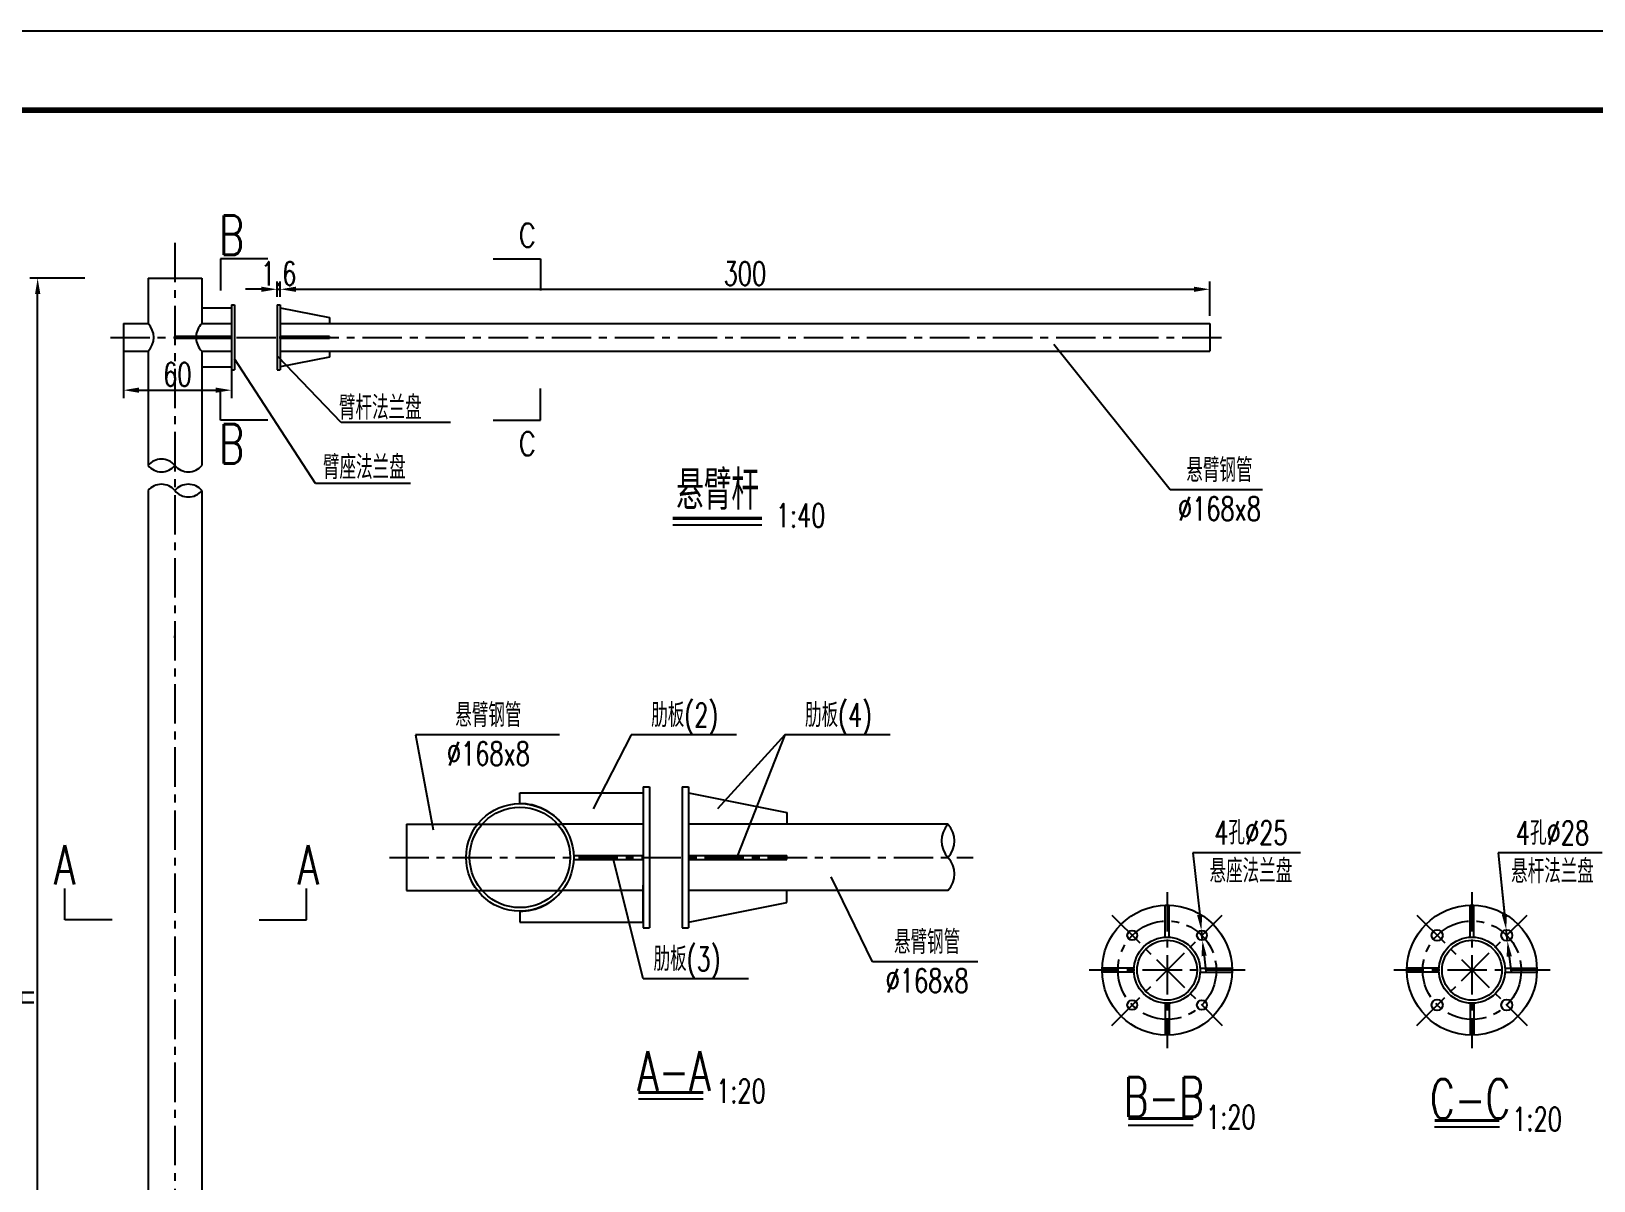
# Model space of a CAD drawing. Extents: x 4349 to 271026, y -15323 to -8945.
# Drawn here: x 4546.1 to 4744.3, y -9508.7 to -9362.9 of the extents above; entities that cross this region are included whole.
import ezdxf
from ezdxf.enums import TextEntityAlignment as Align

# ---------------------------------------------------------------- set-up
doc = ezdxf.new("R2010")
doc.units = 0
doc.header["$LTSCALE"] = 2
doc.header["$PDMODE"] = 32
doc.header["$PDSIZE"] = 0.3
doc.linetypes.add('CENTERX2', pattern=[4, 2.5, -0.5, 0.5, -0.5])
doc.layers.get('DEFPOINTS').update_dxf_attribs({"linetype": 'CONTINUOUS'})
for name, color, linetype in [('中线', 2, 'CENTERX2'), ('图框', 7, 'CONTINUOUS'), ('尺寸标注', 4, 'CONTINUOUS'), ('文字', 7, 'CONTINUOUS'), ('文字符号', 7, 'CONTINUOUS'), ('结构1', 1, 'CONTINUOUS'), ('结构2', 7, 'CONTINUOUS')]:
    doc.layers.add(name, color=color, linetype=linetype)
doc.styles.get("Standard").update_dxf_attribs({"font": 'simplex1.shx', "width": 0.7, "bigfont": 'hztxt.shx'})
doc.styles.add('TEXT', font='romans__.shx', dxfattribs={"width": 0.8, "bigfont": 'hztxt.shx'})
doc.dimstyles.new('1：10', dxfattribs={"dimtxt": 3, "dimasz": 2, "dimexe": 1, "dimexo": 1, "dimgap": 0.5, "dimtad": 1, "dimrnd": 0.0095, "dimdsep": 46, "dimtxsty": 'Standard', "dimcen": 0.09, "dimclrd": 256, "dimclre": 256, "dimadec": 0, "dimazin": 0, "dimtfac": 1, "dimtix": 1, "dimtmove": 2, "dimatfit": 3, "dimfxl": 0, "dimtolj": 1, "dimtzin": 0, "dimarcsym": 0})
doc.dimstyles.new('比例1：15', dxfattribs={"dimtxt": 3, "dimasz": 2, "dimexe": 1, "dimexo": 1, "dimgap": 0.5, "dimtad": 1, "dimlfac": 1.5, "dimzin": 13, "dimdsep": 46, "dimtxsty": 'Standard', "dimcen": -0.09, "dimclrd": 256, "dimclre": 256, "dimclrt": 256, "dimaunit": 1, "dimadec": 0, "dimazin": 0, "dimtfac": 0.0005, "dimtix": 1, "dimtmove": 2, "dimatfit": 3, "dimfxl": 0, "dimtolj": 1, "dimtzin": 13, "dimarcsym": 0})
doc.dimstyles.new('比例1：40', dxfattribs={"dimtxt": 3, "dimasz": 2, "dimexe": 1, "dimexo": 1, "dimgap": 0.5, "dimtad": 1, "dimdec": 0, "dimlfac": 4, "dimzin": 13, "dimdsep": 46, "dimtxsty": 'Standard', "dimcen": -0.09, "dimclrd": 256, "dimclre": 256, "dimclrt": 256, "dimaunit": 1, "dimadec": 0, "dimazin": 0, "dimtfac": 0.0005, "dimtdec": 0, "dimtix": 1, "dimtmove": 2, "dimatfit": 3, "dimfxl": 0, "dimtolj": 1, "dimtzin": 13, "dimarcsym": 0})

# ---------------------------------------------------------------- blocks, each defined once
blk = doc.blocks.new('*D53')
at = {"layer": 'DEFPOINTS', "color": 0, "linetype": 'Continuous'}
for p in [(4577.66, -9395.61), (4577.26, -9397.58), (4577.66, -9397.58)]:
    blk.add_point(p, dxfattribs=at)
at = {"layer": '尺寸标注', "linetype": 'Continuous', "lineweight": -2}
for p, q in [((4575.26, -9395.61), (4573.26, -9395.61)), ((4577.26, -9396.58), (4577.26, -9394.61)), ((4577.26, -9395.61), (4577.66, -9395.61)), ((4577.66, -9396.58), (4577.66, -9394.61)), ((4579.66, -9395.61), (4581.66, -9395.61))]:
    blk.add_line(p, q, dxfattribs=at)
at = {"layer": '尺寸标注', "linetype": 'Continuous'}
for points in [[(4575.26, -9395.28), (4575.26, -9395.94), (4577.26, -9395.61)], [(4579.66, -9395.28), (4579.66, -9395.94), (4577.66, -9395.61)]]:
    blk.add_solid(points, dxfattribs=at)
at = {"layer": '尺寸标注', "linetype": 'Continuous', "insert": (4577.46, -9393.61), "char_height": 3, "attachment_point": 5}
blk.add_mtext('\\A1;1.6', dxfattribs=at)
blk = doc.blocks.new('*D54')
at = {"layer": 'DEFPOINTS', "color": 0, "linetype": 'Continuous'}
for p in [(4695.61, -9395.61), (4577.66, -9397.58), (4695.61, -9399.96)]:
    blk.add_point(p, dxfattribs=at)
at = {"layer": '尺寸标注', "linetype": 'Continuous', "lineweight": -2}
for p, q in [((4577.66, -9396.58), (4577.66, -9394.61)), ((4579.66, -9395.61), (4693.61, -9395.61)), ((4695.61, -9398.96), (4695.61, -9394.61))]:
    blk.add_line(p, q, dxfattribs=at)
at = {"layer": '尺寸标注', "linetype": 'Continuous'}
for points in [[(4579.66, -9395.28), (4579.66, -9395.94), (4577.66, -9395.61)], [(4693.61, -9395.28), (4693.61, -9395.94), (4695.61, -9395.61)]]:
    blk.add_solid(points, dxfattribs=at)
at = {"layer": '尺寸标注', "linetype": 'Continuous', "insert": (4636.63, -9393.61), "char_height": 3, "attachment_point": 5}
blk.add_mtext('\\A1;300', dxfattribs=at)
blk = doc.blocks.new('*D55')
at = {"layer": 'DEFPOINTS', "color": 0, "linetype": 'Continuous'}
for p in [(4557.76, -9399.96), (4571.46, -9399.96), (4571.46, -9408.41)]:
    blk.add_point(p, dxfattribs=at)
at = {"layer": '尺寸标注', "linetype": 'Continuous', "lineweight": -2}
for p, q in [((4557.76, -9402.41), (4557.76, -9409.41)), ((4571.46, -9402.41), (4571.46, -9409.41)), ((4559.76, -9408.41), (4569.46, -9408.41))]:
    blk.add_line(p, q, dxfattribs=at)
at = {"layer": '尺寸标注', "linetype": 'Continuous'}
for points in [[(4559.76, -9408.07), (4559.76, -9408.74), (4557.76, -9408.41)], [(4569.46, -9408.07), (4569.46, -9408.74), (4571.46, -9408.41)]]:
    blk.add_solid(points, dxfattribs=at)
at = {"layer": '尺寸标注', "linetype": 'Continuous', "insert": (4564.61, -9406.41), "char_height": 3, "attachment_point": 5}
blk.add_mtext('\\A1;60', dxfattribs=at)
blk = doc.blocks.new('*D52')
at = {"layer": 'DEFPOINTS', "color": 0, "linetype": 'Continuous'}
for p in [(4546.88, -9394.21), (4560.88, -9394.21), (4546.88, -9576.71)]:
    blk.add_point(p, dxfattribs=at)
at = {"layer": '尺寸标注', "linetype": 'Continuous', "lineweight": -2}
for p, q in [((4552.88, -9394.21), (4545.88, -9394.21)), ((4546.88, -9574.71), (4546.88, -9396.21)), ((4546.88, -9576.71), (4545.88, -9576.71))]:
    blk.add_line(p, q, dxfattribs=at)
at = {"layer": '尺寸标注', "linetype": 'Continuous'}
for points in [[(4546.55, -9396.21), (4547.22, -9396.21), (4546.88, -9394.21)], [(4546.55, -9574.71), (4547.22, -9574.71), (4546.88, -9576.71)]]:
    blk.add_solid(points, dxfattribs=at)
at = {"layer": '尺寸标注', "color": 0, "linetype": 'Continuous', "insert": (4544.88, -9485.46), "char_height": 3, "attachment_point": 5, "rotation": 90}
blk.add_mtext('\\A1;H', dxfattribs=at)
blk = doc.blocks.new('12345')
at = {"layer": '图框'}
blk.add_lwpolyline([(4926.93, -9362.88), (4926.93, -9065.88), (4506.93, -9065.88), (4506.93, -9362.88)], close=True, dxfattribs=at)

msp = doc.modelspace()

# ---------------------------------------------------------------- linework, layer by layer
at = {"layer": '中线'}
for p, q in [((4564.29655, -9389.70759), (4564.29655, -9603.62622)), ((4556.10905, -9401.70806), (4697.10974, -9401.70806)), ((4591.50998, -9467.67331), (4665.59339, -9467.67331)), ((4690.20051, -9472.08085), (4690.20051, -9491.88085)), ((4728.89451, -9472.08085), (4728.89451, -9491.88085)), ((4683.20015, -9474.98049), (4697.20087, -9488.9812)), ((4683.20015, -9488.9812), (4697.20087, -9474.98049)), ((4721.89415, -9488.9812), (4735.89486, -9474.98049)), ((4721.89415, -9474.98049), (4735.89486, -9488.9812)), ((4700.10051, -9481.98085), (4680.30051, -9481.98085)), ((4738.79451, -9481.98085), (4718.99451, -9481.98085))]:
    msp.add_line(p, q, dxfattribs=at)
for centre in [(4690.20051, -9481.98085), (4728.89451, -9481.98085)]:
    msp.add_circle(centre, 6.25, dxfattribs=at)
at = {"layer": '图框', "const_width": 0.7}
msp.add_lwpolyline([(4916.92857, -9372.88068), (4536.92857, -9372.88068), (4536.92858, -9649.88068), (4916.92858, -9649.88068), (4916.92857, -9372.88068)], dxfattribs=at)
at = {"layer": '尺寸标注', "color": 2}
for p, q in [((4594.83224, -9452.12737), (4597.06839, -9464.17331)), ((4613.12196, -9452.12737), (4594.83224, -9452.12737)), ((4622.18765, -9452.12737), (4617.38936, -9461.50932)), ((4635.56085, -9452.12737), (4622.18765, -9452.12737)), ((4641.70457, -9452.12737), (4633.1555, -9461.50932)), ((4641.70457, -9452.12737), (4635.70492, -9467.42331)), ((4655.07777, -9452.12737), (4641.70457, -9452.12737)), ((4693.49135, -9467.07349), (4694.33908, -9474.9515)), ((4707.13096, -9467.07349), (4693.49135, -9467.07349)), ((4745.40583, -9467.07452), (4732.21676, -9467.07709)), ((4732.21676, -9467.07709), (4733.01522, -9474.95944)), ((4623.72897, -9483.06833), (4619.94995, -9467.92331)), ((4652.83567, -9480.92144), (4647.59608, -9470.13901)), ((4666.17543, -9480.92144), (4652.83567, -9480.92144)), ((4637.10217, -9483.06833), (4623.72897, -9483.06833))]:
    msp.add_line(p, q, dxfattribs=at)
at = {"layer": '尺寸标注', "linetype": 'Continuous'}
for p, q in [((4693.49135, -9467.07349), (4694.33908, -9474.9515)), ((4732.21676, -9467.07709), (4733.00599, -9474.87905)), ((4694.68679, -9478.18284), (4694.55306, -9476.94002)), ((4733.39376, -9478.25686), (4733.23409, -9476.866)), ((4694.90077, -9480.17136), (4695.11475, -9482.15988)), ((4733.62186, -9480.24381), (4733.84996, -9482.23076))]:
    msp.add_line(p, q, dxfattribs=at)
at = {"layer": '尺寸标注', "linetype": 'ByBlock'}
for centre, start, end in [((4562.5903, -9419.35376), 39.372349, 140.627651), ((4562.5903, -9416.55345), 219.372349, 320.627651), ((4566.0028, -9416.55345), 219.372349, 320.627651), ((4562.5903, -9422.54981), 39.372349, 140.627651), ((4566.0028, -9422.54981), 39.372349, 140.627651), ((4566.0028, -9419.7495), 219.372349, 320.627651)]:
    msp.add_arc(centre, 2.2072, start, end, dxfattribs=at)
at = {"layer": '尺寸标注', "linetype": 'Continuous'}
for points in [[(4694.6705, -9474.91583), (4694.00766, -9474.98716), (4694.55306, -9476.94002)], [(4733.33714, -9474.84103), (4732.67483, -9474.91706), (4733.23409, -9476.866)], [(4695.23219, -9480.1357), (4694.56935, -9480.20702), (4694.68679, -9478.18284)], [(4733.95302, -9480.20579), (4733.2907, -9480.28183), (4733.39376, -9478.25686)]]:
    msp.add_solid(points, dxfattribs=at)
at = {"layer": '文字'}
for p, q in [((4627.46783, -9425.48648), (4638.78352, -9425.48648)), ((4623.1076, -9498.31707), (4631.34372, -9498.31707)), ((4685.27716, -9501.61879), (4693.51327, -9501.61879)), ((4724.14031, -9501.86441), (4732.37642, -9501.86441))]:
    msp.add_line(p, q, dxfattribs=at)
at = {"layer": '文字', "const_width": 0.4}
for points in [[(4627.46783, -9424.66228), (4638.78352, -9424.66228)], [(4623.1076, -9497.49288), (4631.34372, -9497.49288)], [(4685.27716, -9500.7946), (4693.51327, -9500.7946)], [(4724.14031, -9501.04022), (4732.37642, -9501.04022)]]:
    msp.add_lwpolyline(points, dxfattribs=at)
at = {"layer": '文字符号'}
for p, q in [((4585.38031, -9412.49741), (4577.39231, -9404.18828)), ((4690.59641, -9421.0648), (4675.82664, -9402.61925)), ((4582.14504, -9420.22567), (4571.85905, -9404.42081)), ((4599.26431, -9412.49741), (4585.38031, -9412.49741)), ((4594.19388, -9420.22567), (4582.14504, -9420.22567)), ((4702.30015, -9421.0648), (4690.59641, -9421.0648))]:
    msp.add_line(p, q, dxfattribs=at)
at = {"layer": '结构1'}
for p, q in [((4560.88405, -9394.20806), (4560.88405, -9399.95806)), ((4560.88405, -9394.20806), (4567.70905, -9394.20806)), ((4567.70905, -9394.20806), (4567.70905, -9399.95806)), ((4567.70905, -9397.95806), (4571.45905, -9397.95806)), ((4571.45905, -9397.58306), (4571.85905, -9397.58306)), ((4571.45905, -9397.58306), (4571.45905, -9405.83306)), ((4571.85905, -9397.58306), (4571.85905, -9405.83306)), ((4577.25974, -9397.58306), (4577.65974, -9397.58306)), ((4577.25974, -9397.58306), (4577.25974, -9405.83306)), ((4577.65974, -9397.58306), (4577.65974, -9405.83306)), ((4577.65974, -9397.95806), (4583.90974, -9399.20806)), ((4557.75905, -9399.95806), (4560.88405, -9399.95806)), ((4557.75905, -9399.95806), (4557.75905, -9403.45806)), ((4567.70905, -9399.95806), (4571.45905, -9399.95806)), ((4577.65974, -9399.95806), (4695.60974, -9399.95806)), ((4583.90974, -9399.20806), (4583.90974, -9399.95806)), ((4695.60974, -9399.95806), (4695.60974, -9403.45806)), ((4564.29655, -9401.83306), (4564.29655, -9401.58306)), ((4571.45905, -9401.58306), (4564.29655, -9401.58306)), ((4571.45905, -9401.83306), (4564.29655, -9401.83306)), ((4577.65974, -9401.83306), (4577.65974, -9401.58306)), ((4583.90974, -9401.58306), (4577.65974, -9401.58306)), ((4583.90974, -9401.83306), (4577.65974, -9401.83306)), ((4583.90974, -9401.58306), (4583.90974, -9401.83306)), ((4557.75905, -9403.45806), (4560.88405, -9403.45806)), ((4560.88405, -9403.45806), (4560.88405, -9417.95361)), ((4567.70905, -9403.45806), (4571.45905, -9403.45806)), ((4567.70905, -9403.45806), (4567.70905, -9417.95361)), ((4577.65974, -9403.45806), (4695.60974, -9403.45806)), ((4583.90974, -9404.20806), (4577.65974, -9405.45806)), ((4583.90974, -9403.45806), (4583.90974, -9404.20806)), ((4567.70905, -9405.45806), (4571.45905, -9405.45806)), ((4571.45905, -9405.83306), (4571.85905, -9405.83306)), ((4577.25974, -9405.83306), (4577.65974, -9405.83306)), ((4560.88405, -9421.14965), (4560.88405, -9441.45806)), ((4567.70905, -9421.14965), (4567.70905, -9441.45806)), ((4564.29655, -9439.83306), (4564.29655, -9439.58306)), ((4560.88405, -9441.45806), (4560.88405, -9566.70806)), ((4567.70905, -9441.45806), (4567.70905, -9566.70806)), ((4608.07688, -9460.84831), (4608.07688, -9459.47331)), ((4608.07688, -9459.47331), (4623.70188, -9459.47331)), ((4623.70188, -9458.72331), (4624.50188, -9458.72331)), ((4623.70188, -9458.72331), (4623.70188, -9476.62331)), ((4623.70188, -9459.47331), (4623.70188, -9464.17331)), ((4624.50188, -9458.72331), (4624.50188, -9476.62331)), ((4628.65492, -9458.72331), (4629.45492, -9458.72331)), ((4628.65492, -9458.72331), (4628.65492, -9476.62331)), ((4629.45492, -9458.72331), (4629.45492, -9476.62331)), ((4629.45492, -9459.47331), (4641.95492, -9461.97331)), ((4593.70188, -9463.47331), (4602.69723, -9463.47331)), ((4593.70188, -9463.47331), (4593.70188, -9471.87331)), ((4602.74859, -9463.47331), (4613.45653, -9463.47331)), ((4623.70188, -9463.47331), (4613.45653, -9463.47331)), ((4662.39889, -9463.47331), (4629.45492, -9463.47331)), ((4641.95492, -9461.97331), (4641.95492, -9463.47331)), ((4629.45492, -9467.42331), (4641.95492, -9467.42331)), ((4641.95492, -9467.92331), (4641.95492, -9467.42331)), ((4629.45492, -9467.92331), (4641.95492, -9467.92331)), ((4623.70188, -9475.87331), (4623.70188, -9471.17331)), ((4593.70188, -9471.87331), (4602.69723, -9471.87331)), ((4602.74859, -9471.87331), (4613.45653, -9471.87331)), ((4623.70188, -9471.87331), (4613.45653, -9471.87331)), ((4662.39889, -9471.87331), (4629.45492, -9471.87331)), ((4629.45492, -9475.87331), (4641.95492, -9473.37331)), ((4641.95492, -9473.37331), (4641.95492, -9471.87331)), ((4608.07688, -9474.49831), (4608.07688, -9475.87331)), ((4608.07688, -9475.87331), (4623.70188, -9475.87331)), ((4623.70188, -9476.62331), (4624.50188, -9476.62331)), ((4628.65492, -9476.62331), (4629.45492, -9476.62331))]:
    msp.add_line(p, q, dxfattribs=at)
for points in [[(4614.8973, -9467.42331), (4623.70188, -9467.42331)], [(4614.8973, -9467.92331), (4623.70188, -9467.92331)]]:
    msp.add_lwpolyline(points, dxfattribs=at)
for centre, radius in [((4690.20051, -9481.98085), 8.25), ((4728.89451, -9481.98085), 8.25), ((4690.20051, -9481.98085), 4.2), ((4690.20051, -9481.98085), 3.8), ((4728.89451, -9481.98085), 4.2), ((4728.89451, -9481.98085), 3.8)]:
    msp.add_circle(centre, radius, dxfattribs=at)
for centre, radius, start, end in [((4559.12369, -9401.70806), 2.48221, 315.1691386, 44.8308614), ((4569.46941, -9401.70806), 2.48221, 135.1691386, 177.1134606), ((4569.46941, -9401.70806), 2.48221, 182.8865394, 224.8308614), ((4608.07688, -9467.67331), 6.825, 37.9798724, 90), ((4608.07688, -9467.67331), 6.825, 270, 322.0201276)]:
    msp.add_arc(centre, radius, start, end, dxfattribs=at)
at = {"layer": '结构2', "color": 1}
for p, q in [((4570.10058, -9391.7613), (4570.10058, -9395.7613)), ((4610.67685, -9391.7613), (4610.67685, -9395.7613)), ((4570.10058, -9412.1961), (4570.10058, -9408.1961)), ((4610.67685, -9412.1961), (4610.67685, -9408.1961)), ((4550.31608, -9475.60713), (4550.31608, -9471.60713)), ((4580.9878, -9475.60713), (4580.9878, -9471.60713))]:
    msp.add_line(p, q, dxfattribs=at)
at = {"layer": '结构2'}
for p, q in [((4576.10058, -9391.7613), (4570.10058, -9391.7613)), ((4604.67685, -9391.7613), (4610.67685, -9391.7613)), ((4576.10058, -9412.1961), (4570.10058, -9412.1961)), ((4604.67685, -9412.1961), (4610.67685, -9412.1961)), ((4556.31608, -9475.60713), (4550.31608, -9475.60713)), ((4574.9878, -9475.60713), (4580.9878, -9475.60713)), ((4689.95051, -9477.78829), (4689.95051, -9473.78085)), ((4690.45051, -9473.78085), (4689.95051, -9473.78085)), ((4690.45051, -9477.78829), (4690.45051, -9473.78085)), ((4729.14451, -9473.78085), (4728.64451, -9473.78085)), ((4728.64451, -9477.78829), (4728.64451, -9473.78085)), ((4729.14451, -9477.78829), (4729.14451, -9473.78085)), ((4686.00796, -9481.73085), (4682.00051, -9481.73085)), ((4682.00051, -9481.73085), (4682.00051, -9482.23085)), ((4686.00796, -9482.23085), (4682.00051, -9482.23085)), ((4694.39306, -9481.73085), (4698.40051, -9481.73085)), ((4694.39306, -9482.23085), (4698.40051, -9482.23085)), ((4698.40051, -9481.73085), (4698.40051, -9482.23085)), ((4720.69451, -9481.73085), (4720.69451, -9482.23085)), ((4724.70195, -9481.73085), (4720.69451, -9481.73085)), ((4724.70195, -9482.23085), (4720.69451, -9482.23085)), ((4733.08706, -9481.73085), (4737.09451, -9481.73085)), ((4733.08706, -9482.23085), (4737.09451, -9482.23085)), ((4737.09451, -9481.73085), (4737.09451, -9482.23085)), ((4689.95051, -9486.1734), (4689.95051, -9490.18085)), ((4690.45051, -9486.1734), (4690.45051, -9490.18085)), ((4728.64451, -9486.1734), (4728.64451, -9490.18085)), ((4729.14451, -9486.1734), (4729.14451, -9490.18085)), ((4690.45051, -9490.18085), (4689.95051, -9490.18085)), ((4729.14451, -9490.18085), (4728.64451, -9490.18085))]:
    msp.add_line(p, q, dxfattribs=at)
for centre, radius in [((4608.07688, -9467.67331), 6.825), ((4608.07688, -9467.67331), 6.375), ((4685.78109, -9477.56143), 0.625), ((4694.61993, -9477.56143), 0.625), ((4724.47509, -9477.56143), 0.7), ((4733.31392, -9477.56143), 0.7), ((4685.78109, -9486.40026), 0.625), ((4694.61993, -9486.40026), 0.625), ((4724.47509, -9486.40026), 0.7), ((4733.31392, -9486.40026), 0.7)]:
    msp.add_circle(centre, radius, dxfattribs=at)
for centre, start, end in [((4664.66633, -9465.57331), 137.1955605, 222.8044395), ((4660.13145, -9465.57331), 317.1955605, 42.8044395), ((4660.13145, -9469.77331), 317.1955605, 42.8044395)]:
    msp.add_arc(centre, 3.09052, start, end, dxfattribs=at)

# ---------------------------------------------------------------- block references
at = {"layer": '图框', "linetype": 'Continuous'}
msp.add_blockref('12345', (0, -297), dxfattribs=at)

# ---------------------------------------------------------------- texts
at = {"layer": '文字', "width": 0.7}
for s, height, p in [('B', 5, (4571.47865, -9388.75751)), ('臂杆法兰盘', 3, (4590.36372, -9410.63143)), ('B', 5, (4571.47865, -9415.19989)), ('臂座法兰盘', 3, (4588.33218, -9418.189)), ('悬臂杆', 5, (4633.15919, -9421.08504)), ('悬臂钢管', 3, (4696.84458, -9418.5648)), ('%%C168x8', 3, (4696.84458, -9423.4375)), ('1:40', 3, (4643.69839, -9424.30223)), ('悬臂钢管', 3, (4604.07494, -9449.62737)), ('肋板(2)', 3, (4629.00022, -9449.62737)), ('肋板(4)', 3, (4648.51714, -9449.62737)), ('%%C168x8', 3, (4604.07494, -9454.50007)), ('4孔%%c25', 3, (4700.8403, -9464.53117)), ('4孔%%c28', 3, (4739.1107, -9464.57349)), ('A', 5, (4550.31608, -9468.60713)), ('A', 5, (4581.21637, -9468.60713)), ('悬座法兰盘', 3, (4700.8403, -9469.40387)), ('悬杆法兰盘', 3, (4739.1107, -9469.4462)), ('悬臂钢管', 3, (4659.7537, -9478.42144)), ('肋板(3)', 3, (4629.29619, -9480.56833)), ('%%C168x8', 3, (4659.7537, -9483.29414)), ('A-A', 5, (4627.63007, -9494.76142)), ('1:20', 3, (4636.12354, -9497.31604)), ('B-B', 5, (4689.79962, -9498.06313)), ('C-C', 5, (4728.66277, -9498.30876)), ('1:20', 3, (4698.29309, -9500.61775)), ('1:20', 3, (4737.15625, -9500.86338))]:
    msp.add_text(s, height=height, dxfattribs=at).set_placement(p, align=Align.MIDDLE_CENTER)
at = {"layer": '文字', "style": 'TEXT', "width": 0.8}
for p in [(4609.01964, -9388.75751), (4609.01964, -9415.19989)]:
    msp.add_text('C', height=3, dxfattribs=at).set_placement(p, align=Align.MIDDLE_CENTER)

# ---------------------------------------------------------------- dimensions: what is measured, and where the dimension line sits
at = {"layer": '尺寸标注', "linetype": 'Continuous'}
for base, p1, p2, text, dimstyle, picture, middle in [((4577.65974, -9395.60962), (4577.25974, -9397.58306), (4577.65974, -9397.58306), '1.6', '比例1：15', '*D53', (4577.45974, -9393.60962)), ((4695.60974, -9395.60962), (4577.65974, -9397.58306), (4695.60974, -9399.95806), '300', '比例1：15', '*D54', (4636.63474, -9393.60962)), ((4571.45905, -9408.4069), (4557.75905, -9399.95806), (4571.45905, -9399.95806), '60', '比例1：40', '*D55', (4564.60905, -9406.4069))]:
    dim = msp.add_linear_dim(base=base, p1=p1, p2=p2, text=text, dimstyle=dimstyle, dxfattribs=at)
    dim.commit()
    dim.dimension.update_dxf_attribs({"geometry": picture, "text_midpoint": middle})
dim = msp.add_linear_dim(base=(4546.88178, -9394.20806), p1=(4546.88178, -9576.70806), p2=(4560.88405, -9394.20806), angle=90, text='H', dimstyle='1：10', dxfattribs=at)
dim.commit()
dim.dimension.update_dxf_attribs({"geometry": '*D52', "text_midpoint": (4544.88178, -9485.45806)})

doc.saveas('drawing.dxf')
